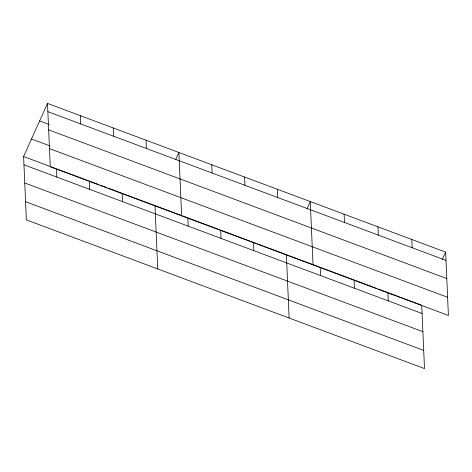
<?xml version="1.0" encoding="UTF-8"?>
<svg xmlns="http://www.w3.org/2000/svg" width="472" height="472" viewBox="0 0 472 472"><rect width="100%" height="100%" fill="white"/><g stroke="black" fill="none" stroke-linecap="round" stroke-linejoin="round"><path stroke-width="0.71" d="M421.732 305.236L424.499 368.585L26.367 219.887L23.6 156.539L47.501 103.415L445.633 252.113L448.4 315.461L50.268 166.763L47.501 103.415M175.672 159.63L178.888 152.485L181.649 215.834M307.054 208.701L310.269 201.556L313.036 264.904M442.423 259.258L445.633 252.113M47.861 111.681L445.993 260.379M39.613 120.95L49.194 124.525M48.657 129.859L446.789 278.557M31.488 139.01L49.961 145.913M49.471 148.586L447.603 297.283M23.6 156.539L55.761 168.551M88.606 180.817L56.445 168.811L56.805 177.071M98.872 184.652L89.291 181.077L89.65 189.343M100.241 185.166L106.401 187.467M107.769 187.974L121.451 193.089M154.297 205.355L122.136 193.343L122.502 201.609M180.988 215.32L154.981 205.609L157.748 268.957M182.357 215.834L187.148 217.621M219.993 229.888L187.832 217.875L188.192 226.141M252.839 242.16L220.678 230.147L221.038 238.407M255.576 243.18L253.523 242.413L253.883 250.679M256.945 243.694L263.105 245.989M264.473 246.502L285.684 254.426M319.52 267.063L286.368 254.679L289.135 318.028M354.743 280.215L376.839 288.469M378.225 288.988L387.89 292.599L388.255 300.865M388.58 292.858L421.042 304.977M23.96 164.805L422.092 313.502M24.756 182.983L422.888 331.68M25.571 201.709L423.703 350.407M411.791 239.475L412.156 247.741M377.954 226.837L378.314 235.103M354.413 288.221L354.053 279.961L320.211 267.317L320.571 275.583M344.112 214.2L344.471 222.459M277.424 189.29L277.784 197.556M244.579 177.024L244.938 185.29M211.733 164.757L212.093 173.017M146.037 140.219L146.403 148.485M113.191 127.953L113.551 136.219M80.346 115.687L80.706 123.947"/></g></svg>
